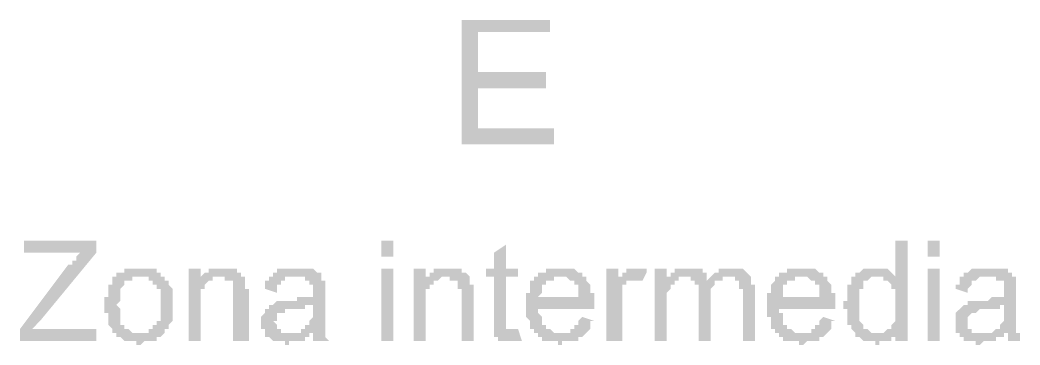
# Model space of a CAD drawing. Header units: inches. Extents: x 17 to 643, y -49 to 16.
# Drawn here: x 611.602 to 613.559, y -33.224 to -32.588 of the extents above; entities that cross this region are included whole.
import ezdxf

# ---------------------------------------------------------------- set-up
doc = ezdxf.new("R2010")
doc.units = ezdxf.units.IN
doc.header["$MEASUREMENT"] = 0
doc.layers.add('PDF_Rellenos sólidos', color=7, linetype='Continuous')

msp = doc.modelspace()

# ---------------------------------------------------------------- hatches: boundary and pattern name
at = {"layer": 'PDF_Rellenos sólidos', "transparency": 33554559}
for points in [[(612.4663, -32.8314), (612.4663, -32.5877), (612.6393, -32.5877), (612.6393, -32.6113), (612.4978, -32.6113), (612.4978, -32.6899), (612.6314, -32.6899), (612.6314, -32.7214), (612.4978, -32.7214), (612.4978, -32.8), (612.6471, -32.8), (612.6471, -32.8314)], [(611.6017, -33.2165), (611.6017, -33.193), (611.6961, -33.0672), (611.7039, -33.0672), (611.7039, -33.0593), (611.7039, -33.0593), (611.7039, -33.0593), (611.7118, -33.0593), (611.7118, -33.0515), (611.7118, -33.0515), (611.7118, -33.0515), (611.7118, -33.0515), (611.7196, -33.0436), (611.7196, -33.0436), (611.7196, -33.0436), (611.6096, -33.0436), (611.6096, -33.02), (611.7511, -33.02), (611.7511, -33.0436), (611.641, -33.1772), (611.6253, -33.193), (611.7511, -33.193), (611.7511, -33.2165)], [(612.5764, -33.193), (612.5842, -33.2165), (612.5764, -33.2165), (612.5764, -33.2165), (612.5685, -33.2165), (612.5685, -33.2165), (612.5685, -33.2165), (612.5607, -33.2165), (612.5607, -33.2165), (612.5607, -33.2165), (612.5528, -33.2165), (612.5528, -33.2165), (612.5528, -33.2165), (612.5449, -33.2165), (612.5449, -33.2165), (612.5449, -33.2165), (612.5449, -33.2165), (612.5371, -33.2165), (612.5371, -33.2087), (612.5371, -33.2087), (612.5371, -33.2087), (612.5292, -33.2087), (612.5292, -33.2008), (612.5292, -33.2008), (612.5292, -33.2008), (612.5292, -33.2008), (612.5292, -33.193), (612.5292, -33.193), (612.5292, -33.193), (612.5292, -33.1851), (612.5292, -33.1851), (612.5292, -33.1851), (612.5292, -33.1772), (612.5292, -33.1772), (612.5292, -33.0908), (612.5135, -33.0908), (612.5135, -33.0751), (612.5292, -33.0751), (612.5292, -33.0436), (612.5528, -33.0279), (612.5528, -33.0751), (612.5764, -33.0751), (612.5764, -33.0908), (612.5528, -33.0908), (612.5528, -33.1772), (612.5528, -33.1772), (612.5528, -33.1851), (612.5528, -33.1851), (612.5528, -33.1851), (612.5528, -33.193), (612.5528, -33.193), (612.5607, -33.193), (612.5607, -33.193), (612.5607, -33.193), (612.5607, -33.193), (612.5685, -33.193), (612.5685, -33.193), (612.5685, -33.193), (612.5685, -33.193), (612.5764, -33.193), (612.5764, -33.193)], [(611.9319, -33.2165), (611.9319, -33.0751), (611.9554, -33.0751), (611.9554, -33.0986), (611.9554, -33.0908), (611.9554, -33.0908), (611.9554, -33.0908), (611.9554, -33.0908), (611.9633, -33.0829), (611.9633, -33.0829), (611.9633, -33.0829), (611.9633, -33.0829), (611.9712, -33.0829), (611.9712, -33.0751), (611.9712, -33.0751), (611.979, -33.0751), (611.979, -33.0751), (611.979, -33.0751), (611.9869, -33.0751), (611.9869, -33.0751), (611.9869, -33.0751), (611.9947, -33.0751), (611.9947, -33.0751), (611.9947, -33.0751), (611.9947, -33.0751), (612.0026, -33.0751), (612.0026, -33.0751), (612.0026, -33.0751), (612.0105, -33.0751), (612.0105, -33.0751), (612.0105, -33.0751), (612.0183, -33.0751), (612.0183, -33.0751), (612.0183, -33.0751), (612.0262, -33.0751), (612.0262, -33.0829), (612.0262, -33.0829), (612.034, -33.0829), (612.034, -33.0829), (612.034, -33.0829), (612.034, -33.0908), (612.034, -33.0908), (612.0419, -33.0908), (612.0419, -33.0908), (612.0419, -33.0986), (612.0419, -33.0986), (612.0419, -33.0986), (612.0419, -33.1065), (612.0419, -33.1065), (612.0419, -33.1065), (612.0419, -33.1065), (612.0419, -33.1065), (612.0419, -33.1144), (612.0498, -33.1144), (612.0498, -33.1144), (612.0498, -33.1222), (612.0498, -33.1222), (612.0498, -33.1301), (612.0498, -33.1301), (612.0498, -33.2165), (612.0183, -33.2165), (612.0183, -33.1301), (612.0183, -33.1301), (612.0183, -33.1222), (612.0183, -33.1222), (612.0183, -33.1144), (612.0183, -33.1144), (612.0183, -33.1144), (612.0183, -33.1144), (612.0183, -33.1065), (612.0183, -33.1065), (612.0183, -33.1065), (612.0183, -33.1065), (612.0183, -33.0986), (612.0105, -33.0986), (612.0105, -33.0986), (612.0105, -33.0986), (612.0105, -33.0986), (612.0026, -33.0986), (612.0026, -33.0908), (612.0026, -33.0908), (611.9947, -33.0908), (611.9947, -33.0908), (611.9947, -33.0908), (611.9869, -33.0908), (611.9869, -33.0908), (611.9869, -33.0908), (611.979, -33.0908), (611.979, -33.0986), (611.979, -33.0986), (611.9712, -33.0986), (611.9712, -33.0986), (611.9712, -33.0986), (611.9712, -33.0986), (611.9633, -33.1065), (611.9633, -33.1065), (611.9633, -33.1065), (611.9633, -33.1065), (611.9633, -33.1065), (611.9633, -33.1144), (611.9554, -33.1144), (611.9554, -33.1144), (611.9554, -33.1144), (611.9554, -33.1222), (611.9554, -33.1222), (611.9554, -33.1301), (611.9554, -33.1301), (611.9554, -33.1301), (611.9554, -33.1379), (611.9554, -33.1379), (611.9554, -33.2165)], [(612.372, -33.2165), (612.372, -33.0751), (612.3956, -33.0751), (612.3956, -33.0986), (612.3956, -33.0908), (612.3956, -33.0908), (612.3956, -33.0908), (612.4035, -33.0908), (612.4035, -33.0829), (612.4035, -33.0829), (612.4035, -33.0829), (612.4113, -33.0829), (612.4113, -33.0829), (612.4113, -33.0751), (612.4192, -33.0751), (612.4192, -33.0751), (612.4192, -33.0751), (612.4192, -33.0751), (612.427, -33.0751), (612.427, -33.0751), (612.427, -33.0751), (612.4349, -33.0751), (612.4349, -33.0751), (612.4428, -33.0751), (612.4428, -33.0751), (612.4428, -33.0751), (612.4428, -33.0751), (612.4506, -33.0751), (612.4506, -33.0751), (612.4506, -33.0751), (612.4585, -33.0751), (612.4585, -33.0751), (612.4585, -33.0751), (612.4663, -33.0751), (612.4663, -33.0751), (612.4663, -33.0829), (612.4742, -33.0829), (612.4742, -33.0829), (612.4742, -33.0829), (612.4742, -33.0829), (612.4821, -33.0908), (612.4821, -33.0908), (612.4821, -33.0908), (612.4821, -33.0908), (612.4821, -33.0986), (612.4821, -33.0986), (612.4821, -33.0986), (612.4821, -33.1065), (612.4899, -33.1065), (612.4899, -33.1065), (612.4899, -33.1065), (612.4899, -33.1065), (612.4899, -33.1144), (612.4899, -33.1144), (612.4899, -33.1144), (612.4899, -33.1222), (612.4899, -33.1222), (612.4899, -33.1301), (612.4899, -33.1301), (612.4899, -33.2165), (612.4663, -33.2165), (612.4663, -33.1301), (612.4663, -33.1301), (612.4663, -33.1222), (612.4663, -33.1222), (612.4663, -33.1144), (612.4663, -33.1144), (612.4585, -33.1144), (612.4585, -33.1144), (612.4585, -33.1065), (612.4585, -33.1065), (612.4585, -33.1065), (612.4585, -33.1065), (612.4585, -33.0986), (612.4585, -33.0986), (612.4506, -33.0986), (612.4506, -33.0986), (612.4506, -33.0986), (612.4428, -33.0986), (612.4428, -33.0908), (612.4428, -33.0908), (612.4349, -33.0908), (612.4349, -33.0908), (612.4349, -33.0908), (612.4349, -33.0908), (612.427, -33.0908), (612.427, -33.0908), (612.427, -33.0908), (612.4192, -33.0986), (612.4192, -33.0986), (612.4192, -33.0986), (612.4113, -33.0986), (612.4113, -33.0986), (612.4113, -33.0986), (612.4113, -33.1065), (612.4035, -33.1065), (612.4035, -33.1065), (612.4035, -33.1065), (612.4035, -33.1065), (612.4035, -33.1144), (612.4035, -33.1144), (612.4035, -33.1144), (612.3956, -33.1144), (612.3956, -33.1222), (612.3956, -33.1222), (612.3956, -33.1301), (612.3956, -33.1301), (612.3956, -33.1301), (612.3956, -33.1379), (612.3956, -33.1379), (612.3956, -33.2165)], [(612.7493, -33.2165), (612.7493, -33.0751), (612.7729, -33.0751), (612.7729, -33.0986), (612.7729, -33.0908), (612.7807, -33.0908), (612.7807, -33.0908), (612.7807, -33.0829), (612.7807, -33.0829), (612.7886, -33.0829), (612.7886, -33.0829), (612.7886, -33.0751), (612.7886, -33.0751), (612.7886, -33.0751), (612.7965, -33.0751), (612.7965, -33.0751), (612.7965, -33.0751), (612.7965, -33.0751), (612.8043, -33.0751), (612.8043, -33.0751), (612.8043, -33.0751), (612.8043, -33.0751), (612.8122, -33.0751), (612.8122, -33.0751), (612.8122, -33.0751), (612.82, -33.0751), (612.82, -33.0751), (612.82, -33.0751), (612.8279, -33.0751), (612.8279, -33.0751), (612.8279, -33.0829), (612.82, -33.0986), (612.82, -33.0986), (612.82, -33.0986), (612.8122, -33.0986), (612.8122, -33.0986), (612.8122, -33.0986), (612.8043, -33.0986), (612.8043, -33.0986), (612.8043, -33.0986), (612.7965, -33.0986), (612.7965, -33.0986), (612.7965, -33.0986), (612.7886, -33.0986), (612.7886, -33.0986), (612.7886, -33.1065), (612.7886, -33.1065), (612.7886, -33.1065), (612.7807, -33.1065), (612.7807, -33.1144), (612.7807, -33.1144), (612.7807, -33.1144), (612.7807, -33.1222), (612.7807, -33.1222), (612.7807, -33.1222), (612.7807, -33.1301), (612.7807, -33.1301), (612.7807, -33.1301), (612.7807, -33.1379), (612.7807, -33.1379), (612.7807, -33.1379), (612.7807, -33.1458), (612.7807, -33.2165)], [(612.8436, -33.2165), (612.8436, -33.0751), (612.8672, -33.0751), (612.8672, -33.0986), (612.8672, -33.0908), (612.8672, -33.0908), (612.8751, -33.0908), (612.8751, -33.0829), (612.8751, -33.0829), (612.8751, -33.0829), (612.8829, -33.0829), (612.8829, -33.0829), (612.8829, -33.0751), (612.8829, -33.0751), (612.8829, -33.0751), (612.8908, -33.0751), (612.8908, -33.0751), (612.8908, -33.0751), (612.8986, -33.0751), (612.8986, -33.0751), (612.8986, -33.0751), (612.9065, -33.0751), (612.9065, -33.0751), (612.9065, -33.0751), (612.9144, -33.0751), (612.9144, -33.0751), (612.9144, -33.0751), (612.9222, -33.0751), (612.9222, -33.0751), (612.9301, -33.0751), (612.9301, -33.0751), (612.9301, -33.0751), (612.9301, -33.0751), (612.9379, -33.0751), (612.9379, -33.0829), (612.9379, -33.0829), (612.9379, -33.0829), (612.9458, -33.0829), (612.9458, -33.0908), (612.9458, -33.0908), (612.9458, -33.0908), (612.9458, -33.0986), (612.9458, -33.0986), (612.9537, -33.0908), (612.9537, -33.0908), (612.9537, -33.0908), (612.9537, -33.0908), (612.9615, -33.0829), (612.9615, -33.0829), (612.9615, -33.0829), (612.9615, -33.0829), (612.9694, -33.0829), (612.9694, -33.0751), (612.9694, -33.0751), (612.9772, -33.0751), (612.9772, -33.0751), (612.9772, -33.0751), (612.9772, -33.0751), (612.9851, -33.0751), (612.9851, -33.0751), (612.9851, -33.0751), (612.993, -33.0751), (612.993, -33.0751), (612.993, -33.0751), (613.0008, -33.0751), (613.0008, -33.0751), (613.0087, -33.0751), (613.0087, -33.0751), (613.0087, -33.0751), (613.0166, -33.0751), (613.0166, -33.0751), (613.0166, -33.0751), (613.0166, -33.0751), (613.0244, -33.0829), (613.0244, -33.0829), (613.0244, -33.0829), (613.0244, -33.0829), (613.0244, -33.0829), (613.0323, -33.0908), (613.0323, -33.0908), (613.0323, -33.0908), (613.0323, -33.0908), (613.0323, -33.0986), (613.0323, -33.0986), (613.0323, -33.0986), (613.0323, -33.1065), (613.0323, -33.1065), (613.0401, -33.1065), (613.0401, -33.1144), (613.0401, -33.1144), (613.0401, -33.1222), (613.0401, -33.1222), (613.0401, -33.2165), (613.0166, -33.2165), (613.0166, -33.1301), (613.0166, -33.1222), (613.0166, -33.1222), (613.0166, -33.1144), (613.0166, -33.1144), (613.0087, -33.1144), (613.0087, -33.1065), (613.0087, -33.1065), (613.0087, -33.1065), (613.0087, -33.1065), (613.0087, -33.0986), (613.0087, -33.0986), (613.0008, -33.0986), (613.0008, -33.0986), (613.0008, -33.0986), (613.0008, -33.0908), (612.993, -33.0908), (612.993, -33.0908), (612.993, -33.0908), (612.9851, -33.0908), (612.9851, -33.0908), (612.9851, -33.0908), (612.9772, -33.0908), (612.9772, -33.0908), (612.9772, -33.0986), (612.9694, -33.0986), (612.9694, -33.0986), (612.9694, -33.0986), (612.9694, -33.0986), (612.9615, -33.0986), (612.9615, -33.1065), (612.9615, -33.1065), (612.9615, -33.1065), (612.9615, -33.1065), (612.9615, -33.1065), (612.9537, -33.1144), (612.9537, -33.1144), (612.9537, -33.1144), (612.9537, -33.1222), (612.9537, -33.1222), (612.9537, -33.1222), (612.9537, -33.1301), (612.9537, -33.1301), (612.9537, -33.1379), (612.9537, -33.2165), (612.9301, -33.2165), (612.9301, -33.1222), (612.9301, -33.1222), (612.9301, -33.1222), (612.9301, -33.1144), (612.9301, -33.1144), (612.9301, -33.1065), (612.9301, -33.1065), (612.9222, -33.1065), (612.9222, -33.1065), (612.9222, -33.0986), (612.9222, -33.0986), (612.9222, -33.0986), (612.9222, -33.0986), (612.9144, -33.0986), (612.9144, -33.0986), (612.9144, -33.0908), (612.9144, -33.0908), (612.9065, -33.0908), (612.9065, -33.0908), (612.9065, -33.0908), (612.8986, -33.0908), (612.8986, -33.0908), (612.8986, -33.0908), (612.8908, -33.0908), (612.8908, -33.0986), (612.8908, -33.0986), (612.8829, -33.0986), (612.8829, -33.0986), (612.8829, -33.0986), (612.8829, -33.0986), (612.8829, -33.1065), (612.8751, -33.1065), (612.8751, -33.1065), (612.8751, -33.1065), (612.8751, -33.1144), (612.8751, -33.1144), (612.8751, -33.1144), (612.8751, -33.1144), (612.8672, -33.1222), (612.8672, -33.1222), (612.8672, -33.1222), (612.8672, -33.1301), (612.8672, -33.1301), (612.8672, -33.1301), (612.8672, -33.1379), (612.8672, -33.1379), (612.8672, -33.1458), (612.8672, -33.2165)]]:
    msp.add_hatch(color=256, dxfattribs=at).paths.add_polyline_path(points)
h = msp.add_hatch(color=256, dxfattribs=at)
h.paths.add_polyline_path([(613.3152, -33.2165), (613.3152, -33.2008), (613.3152, -33.2008), (613.3152, -33.2008), (613.3152, -33.2087), (613.3074, -33.2087), (613.3074, -33.2087), (613.3074, -33.2087), (613.3074, -33.2165), (613.2995, -33.2165), (613.2995, -33.2165), (613.2995, -33.2165), (613.2995, -33.2165), (613.2917, -33.2165), (613.2917, -33.2165), (613.2917, -33.2165), (613.2838, -33.2165), (613.2838, -33.2165), (613.2838, -33.2244), (613.2759, -33.2244), (613.2759, -33.2244), (613.2759, -33.2165), (613.2681, -33.2165), (613.2681, -33.2165), (613.2681, -33.2165), (613.2602, -33.2165), (613.2602, -33.2165), (613.2602, -33.2165), (613.2524, -33.2165), (613.2524, -33.2165), (613.2524, -33.2165), (613.2445, -33.2087), (613.2445, -33.2087), (613.2445, -33.2087), (613.2445, -33.2087), (613.2366, -33.2087), (613.2366, -33.2008), (613.2366, -33.2008), (613.2366, -33.2008), (613.2366, -33.2008), (613.2288, -33.193), (613.2288, -33.193), (613.2288, -33.193), (613.2288, -33.193), (613.2288, -33.1851), (613.2209, -33.1851), (613.2209, -33.1851), (613.2209, -33.1772), (613.2209, -33.1772), (613.2209, -33.1772), (613.2209, -33.1694), (613.2209, -33.1694), (613.2209, -33.1694), (613.2209, -33.1615), (613.2209, -33.1615), (613.2209, -33.1615), (613.2209, -33.1537), (613.2131, -33.1537), (613.2131, -33.1537), (613.2131, -33.1458), (613.2131, -33.1458), (613.2131, -33.1458), (613.2131, -33.1379), (613.2131, -33.1379), (613.2209, -33.1379), (613.2209, -33.1301), (613.2209, -33.1301), (613.2209, -33.1301), (613.2209, -33.1222), (613.2209, -33.1222), (613.2209, -33.1222), (613.2209, -33.1144), (613.2209, -33.1144), (613.2209, -33.1144), (613.2209, -33.1065), (613.2209, -33.1065), (613.2288, -33.1065), (613.2288, -33.0986), (613.2288, -33.0986), (613.2288, -33.0986), (613.2288, -33.0986), (613.2288, -33.0908), (613.2366, -33.0908), (613.2366, -33.0908), (613.2366, -33.0908), (613.2366, -33.0829), (613.2445, -33.0829), (613.2445, -33.0829), (613.2445, -33.0829), (613.2445, -33.0829), (613.2524, -33.0751), (613.2524, -33.0751), (613.2524, -33.0751), (613.2602, -33.0751), (613.2602, -33.0751), (613.2602, -33.0751), (613.2681, -33.0751), (613.2681, -33.0751), (613.2681, -33.0751), (613.2759, -33.0751), (613.2759, -33.0751), (613.2759, -33.0751), (613.2759, -33.0751), (613.2838, -33.0751), (613.2838, -33.0751), (613.2917, -33.0751), (613.2917, -33.0751), (613.2917, -33.0751), (613.2917, -33.0751), (613.2995, -33.0751), (613.2995, -33.0751), (613.2995, -33.0751), (613.3074, -33.0829), (613.3074, -33.0829), (613.3074, -33.0829), (613.3074, -33.0829), (613.3152, -33.0908), (613.3152, -33.0908), (613.3152, -33.0908), (613.3152, -33.02), (613.3388, -33.02), (613.3388, -33.2165)], flags=0)
h.paths.add_polyline_path([(613.2445, -33.1458), (613.2445, -33.1537), (613.2445, -33.1537), (613.2445, -33.1537), (613.2445, -33.1615), (613.2445, -33.1615), (613.2445, -33.1615), (613.2445, -33.1694), (613.2445, -33.1694), (613.2445, -33.1694), (613.2445, -33.1772), (613.2445, -33.1772), (613.2445, -33.1772), (613.2524, -33.1851), (613.2524, -33.1851), (613.2524, -33.1851), (613.2524, -33.1851), (613.2524, -33.1851), (613.2524, -33.193), (613.2602, -33.193), (613.2602, -33.193), (613.2602, -33.193), (613.2602, -33.193), (613.2681, -33.2008), (613.2681, -33.2008), (613.2681, -33.2008), (613.2759, -33.2008), (613.2759, -33.2008), (613.2759, -33.2008), (613.2838, -33.2008), (613.2838, -33.2008), (613.2838, -33.2008), (613.2917, -33.2008), (613.2917, -33.2008), (613.2917, -33.2008), (613.2917, -33.2008), (613.2995, -33.193), (613.2995, -33.193), (613.2995, -33.193), (613.3074, -33.193), (613.3074, -33.1851), (613.3074, -33.1851), (613.3074, -33.1851), (613.3074, -33.1851), (613.3074, -33.1851), (613.3152, -33.1772), (613.3152, -33.1772), (613.3152, -33.1772), (613.3152, -33.1772), (613.3152, -33.1694), (613.3152, -33.1694), (613.3152, -33.1615), (613.3152, -33.1615), (613.3152, -33.1615), (613.3152, -33.1537), (613.3152, -33.1537), (613.3152, -33.1537), (613.3152, -33.1458), (613.3152, -33.1458), (613.3152, -33.1379), (613.3152, -33.1379), (613.3152, -33.1379), (613.3152, -33.1301), (613.3152, -33.1301), (613.3152, -33.1301), (613.3152, -33.1222), (613.3152, -33.1222), (613.3152, -33.1222), (613.3152, -33.1144), (613.3152, -33.1144), (613.3074, -33.1144), (613.3074, -33.1144), (613.3074, -33.1065), (613.3074, -33.1065), (613.3074, -33.1065), (613.3074, -33.1065), (613.2995, -33.0986), (613.2995, -33.0986), (613.2995, -33.0986), (613.2995, -33.0986), (613.2917, -33.0986), (613.2917, -33.0908), (613.2917, -33.0908), (613.2838, -33.0908), (613.2838, -33.0908), (613.2838, -33.0908), (613.2759, -33.0908), (613.2759, -33.0908), (613.2759, -33.0908), (613.2681, -33.0908), (613.2681, -33.0908), (613.2681, -33.0908), (613.2602, -33.0986), (613.2602, -33.0986), (613.2602, -33.0986), (613.2602, -33.0986), (613.2524, -33.0986), (613.2524, -33.1065), (613.2524, -33.1065), (613.2524, -33.1065), (613.2524, -33.1065), (613.2524, -33.1144), (613.2445, -33.1144), (613.2445, -33.1144), (613.2445, -33.1144), (613.2445, -33.1222), (613.2445, -33.1222), (613.2445, -33.1222), (613.2445, -33.1301), (613.2445, -33.1301), (613.2445, -33.1301), (613.2445, -33.1379), (613.2445, -33.1379), (613.2445, -33.1458), (613.2445, -33.1458), (613.2445, -33.1458)], flags=0)
h = msp.add_hatch(color=256, dxfattribs=at)
h.paths.add_polyline_path([(611.7668, -33.1458), (611.7668, -33.1458), (611.7668, -33.1379), (611.7668, -33.1379), (611.7668, -33.1301), (611.7668, -33.1301), (611.7747, -33.1301), (611.7747, -33.1222), (611.7747, -33.1222), (611.7747, -33.1222), (611.7747, -33.1144), (611.7747, -33.1144), (611.7747, -33.1144), (611.7747, -33.1065), (611.7747, -33.1065), (611.7747, -33.1065), (611.7825, -33.1065), (611.7825, -33.0986), (611.7825, -33.0986), (611.7825, -33.0986), (611.7825, -33.0986), (611.7825, -33.0908), (611.7904, -33.0908), (611.7904, -33.0908), (611.7904, -33.0908), (611.7904, -33.0908), (611.7904, -33.0829), (611.7982, -33.0829), (611.7982, -33.0829), (611.7982, -33.0829), (611.8061, -33.0829), (611.8061, -33.0829), (611.8061, -33.0751), (611.8061, -33.0751), (611.814, -33.0751), (611.814, -33.0751), (611.814, -33.0751), (611.8218, -33.0751), (611.8218, -33.0751), (611.8218, -33.0751), (611.8297, -33.0751), (611.8297, -33.0751), (611.8297, -33.0751), (611.8375, -33.0751), (611.8375, -33.0751), (611.8454, -33.0751), (611.8454, -33.0751), (611.8454, -33.0751), (611.8533, -33.0751), (611.8533, -33.0751), (611.8533, -33.0751), (611.8611, -33.0751), (611.8611, -33.0751), (611.8611, -33.0751), (611.869, -33.0751), (611.869, -33.0829), (611.869, -33.0829), (611.869, -33.0829), (611.8768, -33.0829), (611.8768, -33.0829), (611.8768, -33.0829), (611.8768, -33.0908), (611.8847, -33.0908), (611.8847, -33.0908), (611.8847, -33.0908), (611.8847, -33.0986), (611.8926, -33.0986), (611.8926, -33.0986), (611.8926, -33.0986), (611.8926, -33.1065), (611.8926, -33.1065), (611.8926, -33.1065), (611.8926, -33.1065), (611.9004, -33.1144), (611.9004, -33.1144), (611.9004, -33.1144), (611.9004, -33.1222), (611.9004, -33.1222), (611.9004, -33.1222), (611.9004, -33.1301), (611.9004, -33.1301), (611.9004, -33.1301), (611.9004, -33.1379), (611.9004, -33.1379), (611.9004, -33.1458), (611.9004, -33.1458), (611.9004, -33.1458), (611.9004, -33.1537), (611.9004, -33.1537), (611.9004, -33.1537), (611.9004, -33.1615), (611.9004, -33.1615), (611.9004, -33.1694), (611.9004, -33.1694), (611.9004, -33.1694), (611.9004, -33.1772), (611.9004, -33.1772), (611.9004, -33.1772), (611.9004, -33.1772), (611.8926, -33.1851), (611.8926, -33.1851), (611.8926, -33.1851), (611.8926, -33.1851), (611.8926, -33.193), (611.8926, -33.193), (611.8926, -33.193), (611.8847, -33.193), (611.8847, -33.2008), (611.8847, -33.2008), (611.8847, -33.2008), (611.8847, -33.2008), (611.8768, -33.2087), (611.8768, -33.2087), (611.8768, -33.2087), (611.869, -33.2087), (611.869, -33.2087), (611.869, -33.2165), (611.869, -33.2165), (611.8611, -33.2165), (611.8611, -33.2165), (611.8611, -33.2165), (611.8533, -33.2165), (611.8533, -33.2165), (611.8533, -33.2165), (611.8454, -33.2165), (611.8454, -33.2165), (611.8454, -33.2165), (611.8375, -33.2244), (611.8375, -33.2244), (611.8375, -33.2244), (611.8297, -33.2244), (611.8297, -33.2165), (611.8297, -33.2165), (611.8218, -33.2165), (611.8218, -33.2165), (611.8218, -33.2165), (611.814, -33.2165), (611.814, -33.2165), (611.814, -33.2165), (611.8061, -33.2165), (611.8061, -33.2165), (611.8061, -33.2165), (611.7982, -33.2087), (611.7982, -33.2087), (611.7982, -33.2087), (611.7982, -33.2087), (611.7904, -33.2087), (611.7904, -33.2087), (611.7904, -33.2008), (611.7904, -33.2008), (611.7825, -33.2008), (611.7825, -33.2008), (611.7825, -33.193), (611.7825, -33.193), (611.7825, -33.193), (611.7825, -33.193), (611.7747, -33.1851), (611.7747, -33.1851), (611.7747, -33.1851), (611.7747, -33.1772), (611.7747, -33.1772), (611.7747, -33.1772), (611.7747, -33.1694), (611.7747, -33.1694), (611.7747, -33.1694), (611.7747, -33.1615), (611.7668, -33.1615), (611.7668, -33.1615), (611.7668, -33.1537), (611.7668, -33.1537), (611.7668, -33.1537), (611.7668, -33.1458), (611.7668, -33.1458)], flags=0)
h.paths.add_polyline_path([(611.7904, -33.1458), (611.7904, -33.1458), (611.7982, -33.1537), (611.7982, -33.1537), (611.7982, -33.1615), (611.7982, -33.1615), (611.7982, -33.1615), (611.7982, -33.1694), (611.7982, -33.1694), (611.7982, -33.1694), (611.7982, -33.1772), (611.7982, -33.1772), (611.7982, -33.1772), (611.7982, -33.1851), (611.8061, -33.1851), (611.8061, -33.1851), (611.8061, -33.1851), (611.8061, -33.1851), (611.8061, -33.193), (611.8061, -33.193), (611.814, -33.193), (611.814, -33.193), (611.814, -33.193), (611.8218, -33.2008), (611.8218, -33.2008), (611.8218, -33.2008), (611.8297, -33.2008), (611.8297, -33.2008), (611.8297, -33.2008), (611.8375, -33.2008), (611.8375, -33.2008), (611.8375, -33.2008), (611.8454, -33.2008), (611.8454, -33.2008), (611.8454, -33.2008), (611.8454, -33.2008), (611.8533, -33.2008), (611.8533, -33.193), (611.8533, -33.193), (611.8611, -33.193), (611.8611, -33.193), (611.8611, -33.193), (611.8611, -33.1851), (611.869, -33.1851), (611.869, -33.1851), (611.869, -33.1851), (611.869, -33.1851), (611.869, -33.1772), (611.869, -33.1772), (611.8768, -33.1772), (611.8768, -33.1694), (611.8768, -33.1694), (611.8768, -33.1694), (611.8768, -33.1615), (611.8768, -33.1615), (611.8768, -33.1615), (611.8768, -33.1537), (611.8768, -33.1537), (611.8768, -33.1537), (611.8768, -33.1458), (611.8768, -33.1458), (611.8768, -33.1458), (611.8768, -33.1379), (611.8768, -33.1379), (611.8768, -33.1301), (611.8768, -33.1301), (611.8768, -33.1301), (611.8768, -33.1222), (611.8768, -33.1222), (611.8768, -33.1222), (611.8768, -33.1144), (611.869, -33.1144), (611.869, -33.1144), (611.869, -33.1144), (611.869, -33.1065), (611.869, -33.1065), (611.869, -33.1065), (611.8611, -33.1065), (611.8611, -33.0986), (611.8611, -33.0986), (611.8611, -33.0986), (611.8533, -33.0986), (611.8533, -33.0986), (611.8533, -33.0908), (611.8454, -33.0908), (611.8454, -33.0908), (611.8454, -33.0908), (611.8375, -33.0908), (611.8375, -33.0908), (611.8375, -33.0908), (611.8297, -33.0908), (611.8297, -33.0908), (611.8297, -33.0908), (611.8218, -33.0908), (611.8218, -33.0908), (611.8218, -33.0986), (611.8218, -33.0986), (611.814, -33.0986), (611.814, -33.0986), (611.814, -33.0986), (611.8061, -33.0986), (611.8061, -33.1065), (611.8061, -33.1065), (611.8061, -33.1065), (611.8061, -33.1065), (611.7982, -33.1144), (611.7982, -33.1144), (611.7982, -33.1144), (611.7982, -33.1144), (611.7982, -33.1222), (611.7982, -33.1222), (611.7982, -33.1222), (611.7982, -33.1301), (611.7982, -33.1301), (611.7982, -33.1301), (611.7982, -33.1379), (611.7982, -33.1379), (611.7904, -33.1458), (611.7904, -33.1458), (611.7904, -33.1458)], flags=0)
h = msp.add_hatch(color=256, dxfattribs=at)
h.paths.add_polyline_path([(612.1755, -33.2008), (612.1755, -33.2008), (612.1677, -33.2008), (612.1677, -33.2087), (612.1677, -33.2087), (612.1677, -33.2087), (612.1598, -33.2087), (612.1598, -33.2087), (612.1598, -33.2165), (612.1519, -33.2165), (612.1519, -33.2165), (612.1519, -33.2165), (612.1519, -33.2165), (612.1441, -33.2165), (612.1441, -33.2165), (612.1441, -33.2165), (612.1362, -33.2165), (612.1362, -33.2165), (612.1362, -33.2165), (612.1284, -33.2165), (612.1284, -33.2165), (612.1284, -33.2244), (612.1205, -33.2244), (612.1205, -33.2244), (612.1205, -33.2165), (612.1126, -33.2165), (612.1126, -33.2165), (612.1048, -33.2165), (612.1048, -33.2165), (612.1048, -33.2165), (612.1048, -33.2165), (612.0969, -33.2165), (612.0969, -33.2165), (612.0969, -33.2165), (612.0891, -33.2087), (612.0891, -33.2087), (612.0891, -33.2087), (612.0891, -33.2087), (612.0891, -33.2087), (612.0812, -33.2087), (612.0812, -33.2008), (612.0812, -33.2008), (612.0812, -33.2008), (612.0812, -33.193), (612.0812, -33.193), (612.0733, -33.193), (612.0733, -33.1851), (612.0733, -33.1851), (612.0733, -33.1851), (612.0733, -33.1772), (612.0733, -33.1772), (612.0733, -33.1772), (612.0733, -33.1772), (612.0733, -33.1694), (612.0733, -33.1694), (612.0733, -33.1694), (612.0812, -33.1615), (612.0812, -33.1615), (612.0812, -33.1615), (612.0812, -33.1615), (612.0812, -33.1537), (612.0812, -33.1537), (612.0891, -33.1537), (612.0891, -33.1537), (612.0891, -33.1458), (612.0891, -33.1458), (612.0969, -33.1458), (612.0969, -33.1458), (612.0969, -33.1458), (612.1048, -33.1379), (612.1048, -33.1379), (612.1048, -33.1379), (612.1126, -33.1379), (612.1126, -33.1379), (612.1126, -33.1379), (612.1126, -33.1379), (612.1205, -33.1379), (612.1205, -33.1379), (612.1284, -33.1379), (612.1284, -33.1379), (612.1284, -33.1379), (612.1362, -33.1379), (612.1362, -33.1379), (612.1441, -33.1379), (612.1441, -33.1301), (612.1441, -33.1301), (612.1519, -33.1301), (612.1519, -33.1301), (612.1598, -33.1301), (612.1598, -33.1301), (612.1598, -33.1301), (612.1677, -33.1301), (612.1677, -33.1301), (612.1677, -33.1301), (612.1677, -33.1301), (612.1755, -33.1301), (612.1755, -33.1301), (612.1755, -33.1222), (612.1755, -33.1222), (612.1755, -33.1222), (612.1755, -33.1144), (612.1755, -33.1144), (612.1755, -33.1144), (612.1755, -33.1065), (612.1755, -33.1065), (612.1677, -33.1065), (612.1677, -33.0986), (612.1677, -33.0986), (612.1677, -33.0986), (612.1677, -33.0986), (612.1598, -33.0986), (612.1598, -33.0986), (612.1598, -33.0986), (612.1598, -33.0908), (612.1519, -33.0908), (612.1519, -33.0908), (612.1519, -33.0908), (612.1441, -33.0908), (612.1441, -33.0908), (612.1362, -33.0908), (612.1362, -33.0908), (612.1362, -33.0908), (612.1284, -33.0908), (612.1284, -33.0908), (612.1284, -33.0908), (612.1205, -33.0908), (612.1205, -33.0986), (612.1205, -33.0986), (612.1126, -33.0986), (612.1126, -33.0986), (612.1126, -33.0986), (612.1126, -33.0986), (612.1126, -33.1065), (612.1048, -33.1065), (612.1048, -33.1065), (612.1048, -33.1065), (612.1048, -33.1144), (612.1048, -33.1144), (612.1048, -33.1222), (612.1048, -33.1222), (612.0812, -33.1144), (612.0812, -33.1144), (612.0812, -33.1065), (612.0812, -33.1065), (612.0812, -33.1065), (612.0812, -33.0986), (612.0812, -33.0986), (612.0891, -33.0986), (612.0891, -33.0986), (612.0891, -33.0908), (612.0891, -33.0908), (612.0891, -33.0908), (612.0969, -33.0908), (612.0969, -33.0829), (612.0969, -33.0829), (612.0969, -33.0829), (612.1048, -33.0829), (612.1048, -33.0829), (612.1048, -33.0751), (612.1126, -33.0751), (612.1126, -33.0751), (612.1126, -33.0751), (612.1126, -33.0751), (612.1205, -33.0751), (612.1205, -33.0751), (612.1205, -33.0751), (612.1284, -33.0751), (612.1284, -33.0751), (612.1284, -33.0751), (612.1362, -33.0751), (612.1362, -33.0751), (612.1441, -33.0751), (612.1441, -33.0751), (612.1441, -33.0751), (612.1519, -33.0751), (612.1519, -33.0751), (612.1519, -33.0751), (612.1598, -33.0751), (612.1598, -33.0751), (612.1598, -33.0751), (612.1677, -33.0751), (612.1677, -33.0751), (612.1677, -33.0751), (612.1755, -33.0751), (612.1755, -33.0751), (612.1755, -33.0751), (612.1834, -33.0829), (612.1834, -33.0829), (612.1834, -33.0829), (612.1912, -33.0829), (612.1912, -33.0829), (612.1912, -33.0908), (612.1912, -33.0908), (612.1912, -33.0908), (612.1912, -33.0908), (612.1912, -33.0986), (612.1991, -33.0986), (612.1991, -33.0986), (612.1991, -33.1065), (612.1991, -33.1065), (612.1991, -33.1065), (612.1991, -33.1065), (612.1991, -33.1144), (612.1991, -33.1144), (612.1991, -33.1144), (612.1991, -33.1222), (612.1991, -33.1222), (612.1991, -33.1222), (612.1991, -33.1615), (612.1991, -33.1615), (612.1991, -33.1694), (612.1991, -33.1694), (612.1991, -33.1772), (612.1991, -33.1772), (612.1991, -33.1772), (612.1991, -33.1851), (612.1991, -33.1851), (612.1991, -33.1851), (612.1991, -33.193), (612.1991, -33.193), (612.1991, -33.193), (612.1991, -33.193), (612.1991, -33.2008), (612.1991, -33.2008), (612.1991, -33.2008), (612.1991, -33.2008), (612.1991, -33.2087), (612.1991, -33.2087), (612.1991, -33.2087), (612.207, -33.2165), (612.207, -33.2165), (612.207, -33.2165), (612.1834, -33.2165), (612.1834, -33.2165), (612.1755, -33.2165), (612.1755, -33.2087), (612.1755, -33.2087), (612.1755, -33.2008), (612.1755, -33.2008), (612.1755, -33.2008)], flags=0)
h.paths.add_polyline_path([(612.1755, -33.1458), (612.1755, -33.1458), (612.1677, -33.1458), (612.1677, -33.1458), (612.1677, -33.1458), (612.1598, -33.1458), (612.1598, -33.1537), (612.1598, -33.1537), (612.1519, -33.1537), (612.1519, -33.1537), (612.1519, -33.1537), (612.1441, -33.1537), (612.1441, -33.1537), (612.1441, -33.1537), (612.1362, -33.1537), (612.1362, -33.1537), (612.1284, -33.1537), (612.1284, -33.1537), (612.1284, -33.1537), (612.1205, -33.1537), (612.1205, -33.1615), (612.1205, -33.1615), (612.1126, -33.1615), (612.1126, -33.1615), (612.1126, -33.1615), (612.1048, -33.1615), (612.1048, -33.1615), (612.1048, -33.1694), (612.1048, -33.1694), (612.1048, -33.1694), (612.1048, -33.1694), (612.1048, -33.1772), (612.0969, -33.1772), (612.0969, -33.1772), (612.1048, -33.1851), (612.1048, -33.1851), (612.1048, -33.1851), (612.1048, -33.193), (612.1048, -33.193), (612.1048, -33.193), (612.1048, -33.193), (612.1126, -33.193), (612.1126, -33.2008), (612.1126, -33.2008), (612.1126, -33.2008), (612.1205, -33.2008), (612.1205, -33.2008), (612.1284, -33.2008), (612.1284, -33.2008), (612.1284, -33.2008), (612.1284, -33.2008), (612.1362, -33.2008), (612.1362, -33.2008), (612.1441, -33.2008), (612.1441, -33.2008), (612.1441, -33.2008), (612.1519, -33.2008), (612.1519, -33.2008), (612.1519, -33.193), (612.1519, -33.193), (612.1598, -33.193), (612.1598, -33.193), (612.1598, -33.193), (612.1598, -33.1851), (612.1677, -33.1851), (612.1677, -33.1851), (612.1677, -33.1851), (612.1677, -33.1772), (612.1677, -33.1772), (612.1677, -33.1772), (612.1677, -33.1772), (612.1755, -33.1694), (612.1755, -33.1694), (612.1755, -33.1694), (612.1755, -33.1615), (612.1755, -33.1615), (612.1755, -33.1615), (612.1755, -33.1537)], flags=0)
h = msp.add_hatch(color=256, dxfattribs=at)
h.paths.add_polyline_path([(612.7021, -33.1694), (612.7257, -33.1772), (612.7257, -33.1772), (612.7179, -33.1772), (612.7179, -33.1851), (612.7179, -33.1851), (612.7179, -33.1851), (612.7179, -33.193), (612.7179, -33.193), (612.7179, -33.193), (612.71, -33.2008), (612.71, -33.2008), (612.71, -33.2008), (612.71, -33.2008), (612.7021, -33.2087), (612.7021, -33.2087), (612.7021, -33.2087), (612.7021, -33.2087), (612.7021, -33.2087), (612.6943, -33.2087), (612.6943, -33.2087), (612.6943, -33.2165), (612.6943, -33.2165), (612.6864, -33.2165), (612.6864, -33.2165), (612.6864, -33.2165), (612.6786, -33.2165), (612.6786, -33.2165), (612.6786, -33.2165), (612.6707, -33.2165), (612.6707, -33.2165), (612.6628, -33.2165), (612.6628, -33.2244), (612.6628, -33.2244), (612.655, -33.2244), (612.655, -33.2165), (612.655, -33.2165), (612.6471, -33.2165), (612.6471, -33.2165), (612.6471, -33.2165), (612.6393, -33.2165), (612.6393, -33.2165), (612.6393, -33.2165), (612.6314, -33.2165), (612.6314, -33.2165), (612.6314, -33.2165), (612.6235, -33.2165), (612.6235, -33.2087), (612.6235, -33.2087), (612.6235, -33.2087), (612.6157, -33.2087), (612.6157, -33.2087), (612.6157, -33.2008), (612.6157, -33.2008), (612.6078, -33.2008), (612.6078, -33.2008), (612.6078, -33.2008), (612.6078, -33.193), (612.6078, -33.193), (612.6, -33.193), (612.6, -33.193), (612.6, -33.1851), (612.6, -33.1851), (612.6, -33.1851), (612.6, -33.1772), (612.6, -33.1772), (612.6, -33.1772), (612.5921, -33.1694), (612.5921, -33.1694), (612.5921, -33.1694), (612.5921, -33.1615), (612.5921, -33.1615), (612.5921, -33.1615), (612.5921, -33.1537), (612.5921, -33.1537), (612.5921, -33.1458), (612.5921, -33.1458), (612.5921, -33.1458), (612.5921, -33.1379), (612.5921, -33.1379), (612.5921, -33.1379), (612.5921, -33.1301), (612.5921, -33.1301), (612.5921, -33.1301), (612.5921, -33.1222), (612.6, -33.1222), (612.6, -33.1222), (612.6, -33.1144), (612.6, -33.1144), (612.6, -33.1144), (612.6, -33.1065), (612.6, -33.1065), (612.6, -33.1065), (612.6, -33.0986), (612.6078, -33.0986), (612.6078, -33.0986), (612.6078, -33.0986), (612.6078, -33.0908), (612.6078, -33.0908), (612.6078, -33.0908), (612.6157, -33.0908), (612.6157, -33.0908), (612.6157, -33.0829), (612.6157, -33.0829), (612.6235, -33.0829), (612.6235, -33.0829), (612.6235, -33.0829), (612.6314, -33.0829), (612.6314, -33.0751), (612.6314, -33.0751), (612.6314, -33.0751), (612.6393, -33.0751), (612.6393, -33.0751), (612.6393, -33.0751), (612.6471, -33.0751), (612.6471, -33.0751), (612.6471, -33.0751), (612.655, -33.0751), (612.655, -33.0751), (612.6628, -33.0751), (612.6628, -33.0751), (612.6628, -33.0751), (612.6707, -33.0751), (612.6707, -33.0751), (612.6707, -33.0751), (612.6786, -33.0751), (612.6786, -33.0751), (612.6786, -33.0751), (612.6864, -33.0751), (612.6864, -33.0751), (612.6864, -33.0751), (612.6943, -33.0829), (612.6943, -33.0829), (612.6943, -33.0829), (612.6943, -33.0829), (612.7021, -33.0829), (612.7021, -33.0908), (612.7021, -33.0908), (612.7021, -33.0908), (612.7021, -33.0908), (612.71, -33.0908), (612.71, -33.0986), (612.71, -33.0986), (612.71, -33.0986), (612.71, -33.0986), (612.7179, -33.1065), (612.7179, -33.1065), (612.7179, -33.1065), (612.7179, -33.1065), (612.7179, -33.1144), (612.7179, -33.1144), (612.7179, -33.1144), (612.7179, -33.1222), (612.7179, -33.1222), (612.7257, -33.1222), (612.7257, -33.1301), (612.7257, -33.1301), (612.7257, -33.1379), (612.7257, -33.1379), (612.7257, -33.1379), (612.7257, -33.1458), (612.7257, -33.1458), (612.7257, -33.1458), (612.7257, -33.1537), (612.7257, -33.1537), (612.6157, -33.1537), (612.6157, -33.1537), (612.6157, -33.1615), (612.6157, -33.1615), (612.6157, -33.1615), (612.6235, -33.1694), (612.6235, -33.1694), (612.6235, -33.1694), (612.6235, -33.1772), (612.6235, -33.1772), (612.6235, -33.1772), (612.6235, -33.1851), (612.6235, -33.1851), (612.6314, -33.1851), (612.6314, -33.1851), (612.6314, -33.1851), (612.6314, -33.193), (612.6314, -33.193), (612.6393, -33.193), (612.6393, -33.193), (612.6393, -33.193), (612.6471, -33.2008), (612.6471, -33.2008), (612.6471, -33.2008), (612.655, -33.2008), (612.655, -33.2008), (612.655, -33.2008), (612.6628, -33.2008), (612.6628, -33.2008), (612.6628, -33.2008), (612.6628, -33.2008), (612.6707, -33.2008), (612.6707, -33.2008), (612.6707, -33.2008), (612.6786, -33.2008), (612.6786, -33.193), (612.6786, -33.193), (612.6864, -33.193), (612.6864, -33.193), (612.6864, -33.193), (612.6864, -33.1851), (612.6943, -33.1851), (612.6943, -33.1851), (612.6943, -33.1851), (612.6943, -33.1772), (612.6943, -33.1772), (612.6943, -33.1772), (612.7021, -33.1694)], flags=0)
h.paths.add_polyline_path([(612.6157, -33.1301), (612.7021, -33.1301), (612.7021, -33.1301), (612.6943, -33.1301), (612.6943, -33.1222), (612.6943, -33.1222), (612.6943, -33.1144), (612.6943, -33.1144), (612.6943, -33.1144), (612.6943, -33.1144), (612.6943, -33.1065), (612.6864, -33.1065), (612.6864, -33.1065), (612.6864, -33.1065), (612.6864, -33.0986), (612.6864, -33.0986), (612.6786, -33.0986), (612.6786, -33.0986), (612.6786, -33.0986), (612.6786, -33.0986), (612.6707, -33.0908), (612.6707, -33.0908), (612.6707, -33.0908), (612.6628, -33.0908), (612.6628, -33.0908), (612.6628, -33.0908), (612.655, -33.0908), (612.655, -33.0908), (612.655, -33.0908), (612.6471, -33.0908), (612.6471, -33.0908), (612.6471, -33.0986), (612.6393, -33.0986), (612.6393, -33.0986), (612.6393, -33.0986), (612.6314, -33.0986), (612.6314, -33.0986), (612.6314, -33.1065), (612.6314, -33.1065), (612.6314, -33.1065), (612.6235, -33.1065), (612.6235, -33.1144), (612.6235, -33.1144), (612.6235, -33.1144), (612.6235, -33.1144), (612.6235, -33.1222), (612.6235, -33.1222), (612.6235, -33.1222), (612.6157, -33.1301), (612.6157, -33.1301), (612.6157, -33.1301)], flags=0)
h = msp.add_hatch(color=256, dxfattribs=at)
h.paths.add_polyline_path([(613.1738, -33.1694), (613.1973, -33.1772), (613.1973, -33.1772), (613.1895, -33.1772), (613.1895, -33.1851), (613.1895, -33.1851), (613.1895, -33.1851), (613.1895, -33.193), (613.1895, -33.193), (613.1895, -33.193), (613.1816, -33.2008), (613.1816, -33.2008), (613.1816, -33.2008), (613.1816, -33.2008), (613.1738, -33.2087), (613.1738, -33.2087), (613.1738, -33.2087), (613.1738, -33.2087), (613.1738, -33.2087), (613.1659, -33.2087), (613.1659, -33.2087), (613.1659, -33.2165), (613.1659, -33.2165), (613.158, -33.2165), (613.158, -33.2165), (613.158, -33.2165), (613.1502, -33.2165), (613.1502, -33.2165), (613.1502, -33.2165), (613.1423, -33.2165), (613.1423, -33.2165), (613.1423, -33.2165), (613.1345, -33.2244), (613.1345, -33.2244), (613.1266, -33.2244), (613.1266, -33.2165), (613.1266, -33.2165), (613.1187, -33.2165), (613.1187, -33.2165), (613.1187, -33.2165), (613.1109, -33.2165), (613.1109, -33.2165), (613.1109, -33.2165), (613.103, -33.2165), (613.103, -33.2165), (613.103, -33.2165), (613.0952, -33.2165), (613.0952, -33.2087), (613.0952, -33.2087), (613.0952, -33.2087), (613.0873, -33.2087), (613.0873, -33.2087), (613.0873, -33.2008), (613.0873, -33.2008), (613.0794, -33.2008), (613.0794, -33.2008), (613.0794, -33.2008), (613.0794, -33.193), (613.0794, -33.193), (613.0794, -33.193), (613.0716, -33.193), (613.0716, -33.1851), (613.0716, -33.1851), (613.0716, -33.1851), (613.0716, -33.1772), (613.0716, -33.1772), (613.0716, -33.1772), (613.0716, -33.1694), (613.0637, -33.1694), (613.0637, -33.1694), (613.0637, -33.1615), (613.0637, -33.1615), (613.0637, -33.1615), (613.0637, -33.1537), (613.0637, -33.1537), (613.0637, -33.1458), (613.0637, -33.1458), (613.0637, -33.1458), (613.0637, -33.1379), (613.0637, -33.1379), (613.0637, -33.1379), (613.0637, -33.1301), (613.0637, -33.1301), (613.0637, -33.1301), (613.0637, -33.1222), (613.0716, -33.1222), (613.0716, -33.1222), (613.0716, -33.1144), (613.0716, -33.1144), (613.0716, -33.1144), (613.0716, -33.1065), (613.0716, -33.1065), (613.0716, -33.1065), (613.0794, -33.0986), (613.0794, -33.0986), (613.0794, -33.0986), (613.0794, -33.0986), (613.0794, -33.0908), (613.0794, -33.0908), (613.0873, -33.0908), (613.0873, -33.0908), (613.0873, -33.0908), (613.0873, -33.0829), (613.0873, -33.0829), (613.0952, -33.0829), (613.0952, -33.0829), (613.0952, -33.0829), (613.103, -33.0829), (613.103, -33.0751), (613.103, -33.0751), (613.1109, -33.0751), (613.1109, -33.0751), (613.1109, -33.0751), (613.1109, -33.0751), (613.1187, -33.0751), (613.1187, -33.0751), (613.1266, -33.0751), (613.1266, -33.0751), (613.1266, -33.0751), (613.1345, -33.0751), (613.1345, -33.0751), (613.1345, -33.0751), (613.1423, -33.0751), (613.1423, -33.0751), (613.1423, -33.0751), (613.1502, -33.0751), (613.1502, -33.0751), (613.1502, -33.0751), (613.158, -33.0751), (613.158, -33.0751), (613.158, -33.0751), (613.1659, -33.0829), (613.1659, -33.0829), (613.1659, -33.0829), (613.1659, -33.0829), (613.1738, -33.0829), (613.1738, -33.0908), (613.1738, -33.0908), (613.1738, -33.0908), (613.1816, -33.0908), (613.1816, -33.0908), (613.1816, -33.0986), (613.1816, -33.0986), (613.1816, -33.0986), (613.1816, -33.0986), (613.1895, -33.1065), (613.1895, -33.1065), (613.1895, -33.1065), (613.1895, -33.1065), (613.1895, -33.1144), (613.1895, -33.1144), (613.1895, -33.1144), (613.1895, -33.1222), (613.1973, -33.1222), (613.1973, -33.1222), (613.1973, -33.1301), (613.1973, -33.1301), (613.1973, -33.1379), (613.1973, -33.1379), (613.1973, -33.1379), (613.1973, -33.1458), (613.1973, -33.1458), (613.1973, -33.1458), (613.1973, -33.1537), (613.1973, -33.1537), (613.0873, -33.1537), (613.0873, -33.1537), (613.0873, -33.1615), (613.0873, -33.1615), (613.0952, -33.1615), (613.0952, -33.1694), (613.0952, -33.1694), (613.0952, -33.1694), (613.0952, -33.1772), (613.0952, -33.1772), (613.0952, -33.1772), (613.0952, -33.1851), (613.103, -33.1851), (613.103, -33.1851), (613.103, -33.1851), (613.103, -33.1851), (613.103, -33.193), (613.1109, -33.193), (613.1109, -33.193), (613.1109, -33.193), (613.1109, -33.193), (613.1187, -33.2008), (613.1187, -33.2008), (613.1187, -33.2008), (613.1266, -33.2008), (613.1266, -33.2008), (613.1266, -33.2008), (613.1345, -33.2008), (613.1345, -33.2008), (613.1345, -33.2008), (613.1423, -33.2008), (613.1423, -33.2008), (613.1423, -33.2008), (613.1502, -33.2008), (613.1502, -33.2008), (613.1502, -33.193), (613.1502, -33.193), (613.158, -33.193), (613.158, -33.193), (613.158, -33.193), (613.158, -33.1851), (613.1659, -33.1851), (613.1659, -33.1851), (613.1659, -33.1851), (613.1659, -33.1772), (613.1659, -33.1772), (613.1659, -33.1772), (613.1738, -33.1694)], flags=0)
h.paths.add_polyline_path([(613.0873, -33.1301), (613.1738, -33.1301), (613.1738, -33.1301), (613.1659, -33.1301), (613.1659, -33.1222), (613.1659, -33.1222), (613.1659, -33.1144), (613.1659, -33.1144), (613.1659, -33.1144), (613.1659, -33.1144), (613.1659, -33.1065), (613.1659, -33.1065), (613.158, -33.1065), (613.158, -33.1065), (613.158, -33.0986), (613.158, -33.0986), (613.1502, -33.0986), (613.1502, -33.0986), (613.1502, -33.0986), (613.1502, -33.0986), (613.1423, -33.0908), (613.1423, -33.0908), (613.1423, -33.0908), (613.1345, -33.0908), (613.1345, -33.0908), (613.1345, -33.0908), (613.1266, -33.0908), (613.1266, -33.0908), (613.1266, -33.0908), (613.1187, -33.0908), (613.1187, -33.0908), (613.1187, -33.0986), (613.1109, -33.0986), (613.1109, -33.0986), (613.1109, -33.0986), (613.103, -33.0986), (613.103, -33.0986), (613.103, -33.1065), (613.103, -33.1065), (613.103, -33.1065), (613.0952, -33.1065), (613.0952, -33.1144), (613.0952, -33.1144), (613.0952, -33.1144), (613.0952, -33.1144), (613.0952, -33.1222), (613.0952, -33.1222), (613.0952, -33.1222), (613.0952, -33.1301), (613.0873, -33.1301), (613.0873, -33.1301)], flags=0)
h = msp.add_hatch(color=256, dxfattribs=at)
h.paths.add_polyline_path([(613.5275, -33.2008), (613.5275, -33.2008), (613.5275, -33.2008), (613.5275, -33.2087), (613.5196, -33.2087), (613.5196, -33.2087), (613.5196, -33.2087), (613.5117, -33.2087), (613.5117, -33.2165), (613.5117, -33.2165), (613.5117, -33.2165), (613.5039, -33.2165), (613.5039, -33.2165), (613.5039, -33.2165), (613.5039, -33.2165), (613.496, -33.2165), (613.496, -33.2165), (613.496, -33.2165), (613.4882, -33.2165), (613.4882, -33.2165), (613.4882, -33.2165), (613.4803, -33.2244), (613.4803, -33.2244), (613.4724, -33.2244), (613.4724, -33.2165), (613.4724, -33.2165), (613.4646, -33.2165), (613.4646, -33.2165), (613.4646, -33.2165), (613.4567, -33.2165), (613.4567, -33.2165), (613.4567, -33.2165), (613.4489, -33.2165), (613.4489, -33.2165), (613.4489, -33.2087), (613.4489, -33.2087), (613.441, -33.2087), (613.441, -33.2087), (613.441, -33.2087), (613.441, -33.2087), (613.441, -33.2008), (613.4331, -33.2008), (613.4331, -33.2008), (613.4331, -33.193), (613.4331, -33.193), (613.4331, -33.193), (613.4331, -33.1851), (613.4331, -33.1851), (613.4331, -33.1851), (613.4331, -33.1772), (613.4331, -33.1772), (613.4331, -33.1772), (613.4331, -33.1772), (613.4331, -33.1694), (613.4331, -33.1694), (613.4331, -33.1694), (613.4331, -33.1615), (613.4331, -33.1615), (613.4331, -33.1615), (613.4331, -33.1615), (613.441, -33.1537), (613.441, -33.1537), (613.441, -33.1537), (613.441, -33.1537), (613.4489, -33.1458), (613.4489, -33.1458), (613.4489, -33.1458), (613.4489, -33.1458), (613.4567, -33.1458), (613.4567, -33.1379), (613.4567, -33.1379), (613.4646, -33.1379), (613.4646, -33.1379), (613.4646, -33.1379), (613.4724, -33.1379), (613.4724, -33.1379), (613.4724, -33.1379), (613.4803, -33.1379), (613.4803, -33.1379), (613.4803, -33.1379), (613.4882, -33.1379), (613.4882, -33.1379), (613.496, -33.1379), (613.496, -33.1379), (613.5039, -33.1301), (613.5039, -33.1301), (613.5039, -33.1301), (613.5117, -33.1301), (613.5117, -33.1301), (613.5117, -33.1301), (613.5196, -33.1301), (613.5196, -33.1301), (613.5196, -33.1301), (613.5275, -33.1301), (613.5275, -33.1301), (613.5275, -33.1301), (613.5275, -33.1301), (613.5275, -33.1222), (613.5275, -33.1222), (613.5275, -33.1222), (613.5275, -33.1144), (613.5275, -33.1144), (613.5275, -33.1144), (613.5275, -33.1065), (613.5275, -33.1065), (613.5275, -33.1065), (613.5275, -33.0986), (613.5196, -33.0986), (613.5196, -33.0986), (613.5196, -33.0986), (613.5196, -33.0986), (613.5196, -33.0986), (613.5117, -33.0986), (613.5117, -33.0908), (613.5117, -33.0908), (613.5039, -33.0908), (613.5039, -33.0908), (613.5039, -33.0908), (613.496, -33.0908), (613.496, -33.0908), (613.4882, -33.0908), (613.4882, -33.0908), (613.4882, -33.0908), (613.4803, -33.0908), (613.4803, -33.0908), (613.4803, -33.0908), (613.4724, -33.0986), (613.4724, -33.0986), (613.4724, -33.0986), (613.4724, -33.0986), (613.4646, -33.0986), (613.4646, -33.0986), (613.4646, -33.1065), (613.4646, -33.1065), (613.4646, -33.1065), (613.4646, -33.1065), (613.4567, -33.1144), (613.4567, -33.1144), (613.4567, -33.1222), (613.4567, -33.1222), (613.4331, -33.1144), (613.4331, -33.1144), (613.4331, -33.1065), (613.4331, -33.1065), (613.441, -33.1065), (613.441, -33.0986), (613.441, -33.0986), (613.441, -33.0986), (613.441, -33.0986), (613.441, -33.0908), (613.4489, -33.0908), (613.4489, -33.0908), (613.4489, -33.0908), (613.4489, -33.0829), (613.4489, -33.0829), (613.4567, -33.0829), (613.4567, -33.0829), (613.4567, -33.0829), (613.4646, -33.0751), (613.4646, -33.0751), (613.4646, -33.0751), (613.4724, -33.0751), (613.4724, -33.0751), (613.4724, -33.0751), (613.4724, -33.0751), (613.4803, -33.0751), (613.4803, -33.0751), (613.4803, -33.0751), (613.4882, -33.0751), (613.4882, -33.0751), (613.496, -33.0751), (613.496, -33.0751), (613.496, -33.0751), (613.5039, -33.0751), (613.5039, -33.0751), (613.5117, -33.0751), (613.5117, -33.0751), (613.5117, -33.0751), (613.5196, -33.0751), (613.5196, -33.0751), (613.5196, -33.0751), (613.5275, -33.0751), (613.5275, -33.0751), (613.5275, -33.0751), (613.5275, -33.0751), (613.5353, -33.0751), (613.5353, -33.0829), (613.5353, -33.0829), (613.5432, -33.0829), (613.5432, -33.0829), (613.5432, -33.0829), (613.5432, -33.0908), (613.5432, -33.0908), (613.551, -33.0908), (613.551, -33.0908), (613.551, -33.0986), (613.551, -33.0986), (613.551, -33.0986), (613.551, -33.1065), (613.551, -33.1065), (613.551, -33.1065), (613.551, -33.1065), (613.551, -33.1144), (613.551, -33.1144), (613.551, -33.1144), (613.551, -33.1222), (613.551, -33.1222), (613.551, -33.1222), (613.551, -33.1615), (613.551, -33.1615), (613.551, -33.1694), (613.551, -33.1694), (613.551, -33.1772), (613.551, -33.1772), (613.551, -33.1772), (613.551, -33.1851), (613.551, -33.1851), (613.551, -33.1851), (613.551, -33.193), (613.551, -33.193), (613.551, -33.193), (613.551, -33.193), (613.551, -33.2008), (613.5589, -33.2008), (613.5589, -33.2008), (613.5589, -33.2008), (613.5589, -33.2087), (613.5589, -33.2087), (613.5589, -33.2087), (613.5589, -33.2165), (613.5589, -33.2165), (613.5589, -33.2165), (613.5353, -33.2165), (613.5353, -33.2165), (613.5353, -33.2165), (613.5353, -33.2087), (613.5353, -33.2087), (613.5353, -33.2008), (613.5353, -33.2008), (613.5275, -33.2008)], flags=0)
h.paths.add_polyline_path([(613.5275, -33.1458), (613.5275, -33.1458), (613.5275, -33.1458), (613.5196, -33.1458), (613.5196, -33.1458), (613.5196, -33.1458), (613.5196, -33.1537), (613.5117, -33.1537), (613.5117, -33.1537), (613.5117, -33.1537), (613.5039, -33.1537), (613.5039, -33.1537), (613.496, -33.1537), (613.496, -33.1537), (613.496, -33.1537), (613.4882, -33.1537), (613.4882, -33.1537), (613.4803, -33.1537), (613.4803, -33.1537), (613.4803, -33.1537), (613.4724, -33.1615), (613.4724, -33.1615), (613.4724, -33.1615), (613.4724, -33.1615), (613.4646, -33.1615), (613.4646, -33.1615), (613.4646, -33.1615), (613.4567, -33.1694), (613.4567, -33.1694), (613.4567, -33.1694), (613.4567, -33.1694), (613.4567, -33.1772), (613.4567, -33.1772), (613.4567, -33.1772), (613.4567, -33.1851), (613.4567, -33.1851), (613.4567, -33.1851), (613.4567, -33.193), (613.4567, -33.193), (613.4646, -33.193), (613.4646, -33.193), (613.4646, -33.193), (613.4646, -33.2008), (613.4724, -33.2008), (613.4724, -33.2008), (613.4724, -33.2008), (613.4803, -33.2008), (613.4803, -33.2008), (613.4803, -33.2008), (613.4882, -33.2008), (613.4882, -33.2008), (613.4882, -33.2008), (613.496, -33.2008), (613.496, -33.2008), (613.496, -33.2008), (613.5039, -33.2008), (613.5039, -33.2008), (613.5039, -33.2008), (613.5117, -33.193), (613.5117, -33.193), (613.5117, -33.193), (613.5117, -33.193), (613.5196, -33.193), (613.5196, -33.1851), (613.5196, -33.1851), (613.5196, -33.1851), (613.5196, -33.1851), (613.5275, -33.1772), (613.5275, -33.1772), (613.5275, -33.1772), (613.5275, -33.1772), (613.5275, -33.1694), (613.5275, -33.1694), (613.5275, -33.1694), (613.5275, -33.1615), (613.5275, -33.1615), (613.5275, -33.1615), (613.5275, -33.1537)], flags=0)

# ---------------------------------------------------------------- linework, layer by layer
at = {"layer": 'PDF_Rellenos sólidos', "lineweight": 13, "transparency": 33554559}
for points in [[(612.3091, -33.0515), (612.3091, -33.02), (612.3327, -33.0515), (612.3327, -33.02)], [(613.3781, -33.0515), (613.3781, -33.02), (613.4017, -33.0515), (613.4017, -33.02)], [(612.3091, -33.2165), (612.3091, -33.0751), (612.3327, -33.2165), (612.3327, -33.0751)], [(613.3781, -33.2165), (613.3781, -33.0751), (613.4017, -33.2165), (613.4017, -33.0751)]]:
    msp.add_solid(points, dxfattribs=at)

doc.saveas('drawing.dxf')
